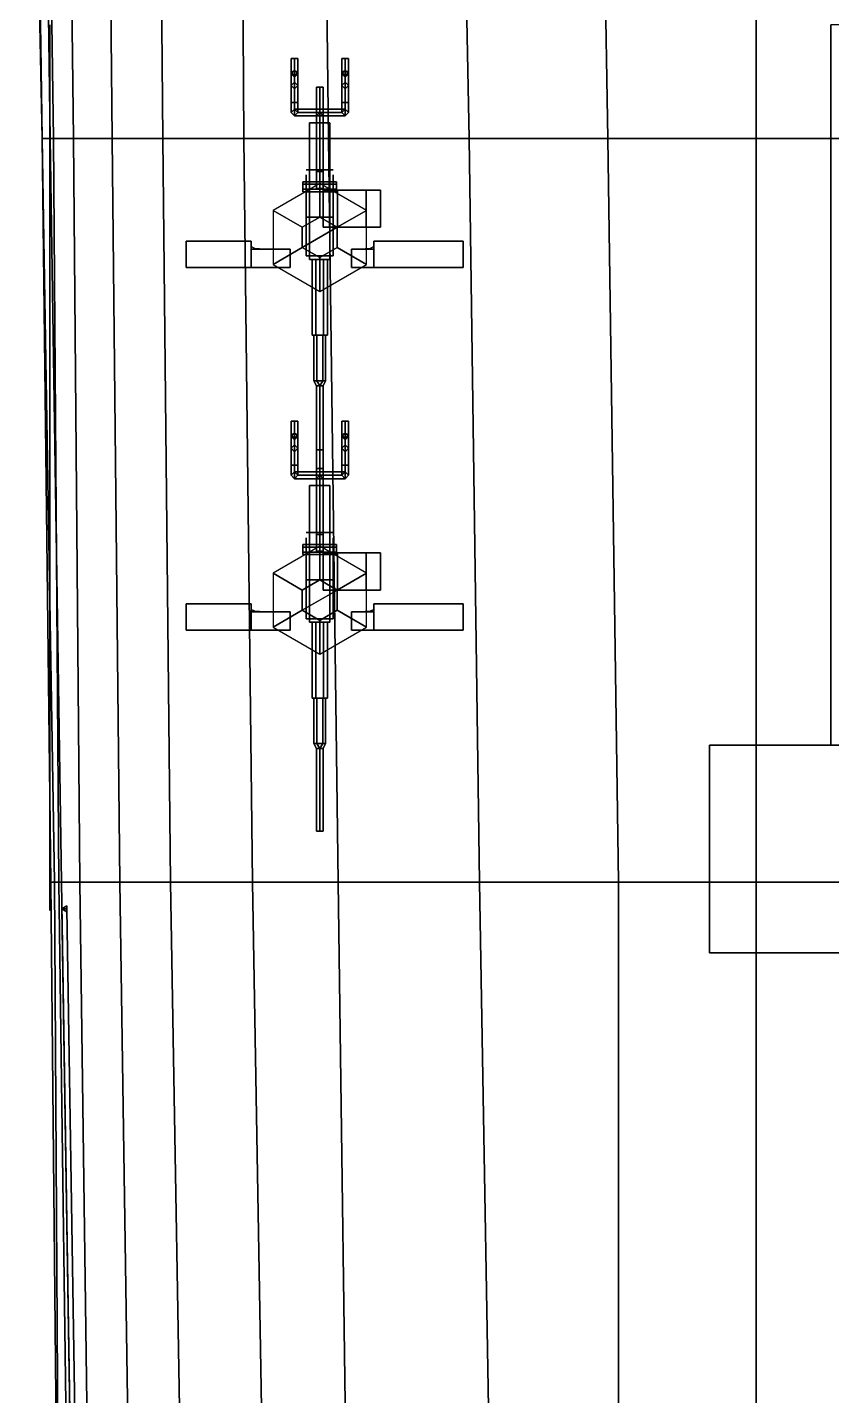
# Model space of a CAD drawing. Header units: millimetres. Extents: x -6 to 6, y -93 to 86.
# Drawn here: x -6.28 to -1.52, y -16.4 to -8.29 of the extents above; entities that cross this region are included whole.
import ezdxf

# ---------------------------------------------------------------- set-up
doc = ezdxf.new("R2010")
doc.units = ezdxf.units.MM
for name, color, linetype in [('gun', 1, 'Continuous'), ('railings', 6, 'Continuous'), ('sleeve', 5, 'Continuous'), ('turret', 2, 'Continuous')]:
    doc.layers.add(name, color=color, linetype=linetype)

msp = doc.modelspace()

# ---------------------------------------------------------------- linework, layer by layer
for points in [[(-6.206, -4.7166, 3.4019), (-6.2837, -4.7166, 1.9112), (-6.1957, -8.9542, 1.9112), (-6.1491, -8.9542, 3.2208)], [(-6.2837, -4.7166, 1.9112), (-6.2578, -4.7166, 0.9226), (-6.1957, -8.9542, 0.9226), (-6.1957, -8.9542, 1.9112)], [(-6.2578, -4.7166, 0.9226), (-6.1905, -4.7166, 0.0582), (-6.1284, -8.9542, 0.0582), (-6.1957, -8.9542, 0.9226)], [(6.206, -4.7166, 3.4019), (-6.206, -4.7166, 3.4019), (-6.1491, -8.9542, 3.2208), (6.1491, -8.9542, 3.2208)], [(-6.1905, -4.7166, 0.0582), (-6.0611, -4.7166, -0.7544), (-6.0093, -8.9542, -0.7544), (-6.1284, -8.9542, 0.0582)], [(-6.0611, -4.7166, -0.7544), (-5.823, -4.7166, -1.4325), (-5.7816, -8.9542, -1.4325), (-6.0093, -8.9542, -0.7544)], [(-5.823, -4.7166, -1.4325), (-5.5176, -4.7166, -2.0225), (-5.4814, -8.9542, -2.0225), (-5.7816, -8.9542, -1.4325)], [(-5.5176, -4.7166, -2.0225), (-5.0259, -4.7166, -2.5764), (-5, -8.9542, -2.5764), (-5.4814, -8.9542, -2.0225)], [(-5.0259, -4.7166, -2.5764), (-4.5497, -4.7166, -2.9749), (-4.4979, -8.9542, -2.9749), (-5, -8.9542, -2.5764)], [(-4.5497, -4.7166, -2.9749), (-3.7474, -4.7166, -3.3579), (-3.6646, -8.9542, -3.3579), (-4.4979, -8.9542, -2.9749)], [(-3.7474, -4.7166, -3.3579), (-2.9141, -4.7166, -3.5753), (-2.8416, -8.9542, -3.5753), (-3.6646, -8.9542, -3.3579)], [(-2.9141, -4.7166, -3.5753), (-1.9617, -4.7166, -3.7824), (-1.9617, -8.9542, -3.7617), (-2.8416, -8.9542, -3.5753)], [(0, -8.9542, -3.9739), (-1.9617, -8.9542, -3.7617), (-1.9617, -4.7166, -3.7824), (0, -4.7166, -3.9739)], [(-1.52, -8.28, 5.46), (-1.52, -8.28, 3.24), (-1.52, -12.55, 3.09), (-1.52, -12.55, 5.32)], [(2.24, -12.55, 5.32), (2.24, -8.28, 5.46), (-1.52, -8.28, 5.46), (-1.52, -12.55, 5.32)], [(-6.1491, -8.9542, 3.2208), (-6.1957, -8.9542, 1.9112), (-6.1439, -13.3618, 1.9112), (-6.0818, -13.3618, 3.0706)], [(-6.1957, -8.9542, 1.9112), (-6.1957, -8.9542, 0.9226), (-6.1232, -13.3618, 0.9226), (-6.1439, -13.3618, 1.9112)], [(-6.1957, -8.9542, 0.9226), (-6.1284, -8.9542, 0.0582), (-6.0973, -13.3618, 0.0582), (-6.1232, -13.3618, 0.9226)], [(6.1491, -8.9542, 3.2208), (-6.1491, -8.9542, 3.2208), (-6.0818, -13.3618, 3.0706), (6.0818, -13.3618, 3.0706)], [(-6.1284, -8.9542, 0.0582), (-6.0093, -8.9542, -0.7544), (-5.9731, -13.3618, -0.7544), (-6.0973, -13.3618, 0.0582)], [(-6.0093, -8.9542, -0.7544), (-5.7816, -8.9542, -1.4325), (-5.735, -13.3618, -1.4325), (-5.9731, -13.3618, -0.7544)], [(-5.7816, -8.9542, -1.4325), (-5.4814, -8.9542, -2.0225), (-5.4348, -13.3618, -2.0225), (-5.735, -13.3618, -1.4325)], [(-5.4814, -8.9542, -2.0225), (-5, -8.9542, -2.5764), (-4.9483, -13.3618, -2.5764), (-5.4348, -13.3618, -2.0225)], [(-5, -8.9542, -2.5764), (-4.4979, -8.9542, -2.9749), (-4.441, -13.3618, -2.9749), (-4.9483, -13.3618, -2.5764)], [(-4.4979, -8.9542, -2.9749), (-3.6646, -8.9542, -3.3579), (-3.6025, -13.3618, -3.3579), (-4.441, -13.3618, -2.9749)], [(-3.6646, -8.9542, -3.3579), (-2.8416, -8.9542, -3.5753), (-2.7795, -13.3618, -3.5753), (-3.6025, -13.3618, -3.3579)], [(-2.8416, -8.9542, -3.5753), (-1.9617, -8.9542, -3.7617), (-1.9617, -13.3618, -3.7358), (-2.7795, -13.3618, -3.5753)], [(0, -13.3618, -3.9739), (-1.9617, -13.3618, -3.7358), (-1.9617, -8.9542, -3.7617), (0, -8.9542, -3.9739)], [(-4.6539, -9.48, 4.63), (-4.55, -9.42, 4.63), (-4.55, -9.22, 3.21), (-4.8271, -9.38, 3.2)], [(-4.55, -9.42, 4.63), (-4.4461, -9.48, 4.63), (-4.2729, -9.38, 3.2), (-4.55, -9.22, 3.21)], [(-4.6539, -9.6, 4.63), (-4.6539, -9.48, 4.63), (-4.8271, -9.38, 3.2), (-4.8271, -9.7, 3.19)], [(-4.4461, -9.48, 4.63), (-4.4461, -9.6, 4.63), (-4.2729, -9.7, 3.19), (-4.2729, -9.38, 3.2)], [(-4.55, -9.66, 4.63), (-4.6539, -9.6, 4.63), (-4.8271, -9.7, 3.19), (-4.55, -9.86, 3.19)], [(-4.4461, -9.6, 4.63), (-4.55, -9.66, 4.63), (-4.55, -9.86, 3.19), (-4.2729, -9.7, 3.19)], [(-4.6539, -11.63, 4.61), (-4.55, -11.57, 4.61), (-4.55, -11.37, 3.14), (-4.8271, -11.53, 3.13)], [(-4.55, -11.57, 4.61), (-4.4461, -11.63, 4.61), (-4.2729, -11.53, 3.13), (-4.55, -11.37, 3.14)], [(-4.6539, -11.75, 4.61), (-4.6539, -11.63, 4.61), (-4.8271, -11.53, 3.13), (-4.8271, -11.85, 3.12)], [(-4.4461, -11.63, 4.61), (-4.4461, -11.75, 4.61), (-4.2729, -11.85, 3.12), (-4.2729, -11.53, 3.13)], [(-4.55, -11.81, 4.61), (-4.6539, -11.75, 4.61), (-4.8271, -11.85, 3.12), (-4.55, -12.01, 3.11)], [(-4.4461, -11.75, 4.61), (-4.55, -11.81, 4.61), (-4.55, -12.01, 3.11), (-4.2729, -11.85, 3.12)], [(-2.24, -12.55, 5.32), (-2.24, -12.55, 3.09), (-2.24, -13.78, 3.06), (-2.24, -13.78, 5.32)], [(2.24, -13.78, 5.32), (2.24, -12.55, 5.32), (-2.24, -12.55, 5.32), (-2.24, -13.78, 5.32)], [(-1.52, -12.55, 5.32), (-1.52, -12.55, 3.09), (-2.24, -12.55, 3.09), (-2.24, -12.55, 5.32)], [(-6.0818, -13.3618, 3.0706), (-6.1439, -13.3618, 1.9112), (-6.1025, -17.6294, 1.9112), (-6.0145, -17.6294, 2.9671)], [(-6.1439, -13.3618, 1.9112), (-6.1232, -13.3618, 0.9226), (-6.0973, -17.6294, 0.9226), (-6.1025, -17.6294, 1.9112)], [(-6.1232, -13.3618, 0.9226), (-6.0973, -13.3618, 0.0582), (-6.0404, -17.6294, 0.0582), (-6.0973, -17.6294, 0.9226)], [(-6.0973, -13.3618, 0.0582), (-5.9731, -13.3618, -0.7544), (-5.9162, -17.6294, -0.7544), (-6.0404, -17.6294, 0.0582)], [(6.0818, -13.3618, 3.0706), (-6.0818, -13.3618, 3.0706), (-6.0145, -17.6294, 2.9671), (6.0145, -17.6294, 2.9671)], [(-5.9731, -13.3618, -0.7544), (-5.735, -13.3618, -1.4325), (-5.6729, -17.6294, -1.4325), (-5.9162, -17.6294, -0.7544)], [(-5.735, -13.3618, -1.4325), (-5.4348, -13.3618, -2.0225), (-5.3623, -17.6294, -2.0225), (-5.6729, -17.6294, -1.4325)], [(-5.4348, -13.3618, -2.0225), (-4.9483, -13.3618, -2.5764), (-4.8758, -17.6294, -2.5764), (-5.3623, -17.6294, -2.0225)], [(-4.9483, -13.3618, -2.5764), (-4.441, -13.3618, -2.9749), (-4.3841, -17.6294, -2.9749), (-4.8758, -17.6294, -2.5764)], [(-4.441, -13.3618, -2.9749), (-3.6025, -13.3618, -3.3579), (-3.53, -17.6294, -3.3579), (-4.3841, -17.6294, -2.9749)], [(-3.6025, -13.3618, -3.3579), (-2.7795, -13.3618, -3.5753), (-2.7795, -17.6294, -3.5546), (-3.53, -17.6294, -3.3579)], [(-2.7795, -13.3618, -3.5753), (-1.9617, -13.3618, -3.7358), (-1.9617, -17.6294, -3.7151), (-2.7795, -17.6294, -3.5546)], [(0, -17.6294, -3.9739), (-1.9617, -17.6294, -3.7151), (-1.9617, -13.3618, -3.7358), (0, -13.3618, -3.9739)], [(-6.05, -13.5027, 3.06), (-6.08, -13.52, 3.06), (-6.08, -13.52, 4.06), (-6.05, -13.5027, 4.06)], [(-6.08, -13.52, 3.06), (-6.05, -13.5373, 3.06), (-6.05, -13.5373, 4.06), (-6.08, -13.52, 4.06)], [(-6.05, -13.5373, 3.06), (-6.05, -13.5027, 3.06), (-6.05, -13.5027, 4.06), (-6.05, -13.5373, 4.06)], [(-2.24, -13.78, 5.32), (-2.24, -13.78, 3.06), (1.27, -13.78, 3.06), (1.27, -13.78, 5.32)]]:
    msp.add_3dface(points)
at = {"layer": 'gun'}
for points in [[(-4.55, -10.91, 4.84), (-4.57, -10.91, 4.86), (-4.57, -10.42, 4.86), (-4.55, -10.42, 4.84)], [(-4.57, -10.91, 4.86), (-4.55, -10.91, 4.88), (-4.55, -10.42, 4.88), (-4.57, -10.42, 4.86)], [(-4.53, -10.91, 4.86), (-4.55, -10.91, 4.84), (-4.55, -10.42, 4.84), (-4.53, -10.42, 4.86)], [(-4.55, -10.91, 4.88), (-4.53, -10.91, 4.86), (-4.53, -10.42, 4.86), (-4.55, -10.42, 4.88)], [(-4.57, -10.91, 4.86), (-4.55, -10.91, 4.84), (-4.53, -10.91, 4.86), (-4.55, -10.91, 4.88)], [(-4.57, -13.06, 4.84), (-4.55, -13.06, 4.86), (-4.55, -12.57, 4.86), (-4.57, -12.57, 4.84)], [(-4.55, -13.06, 4.82), (-4.57, -13.06, 4.84), (-4.57, -12.57, 4.84), (-4.55, -12.57, 4.82)], [(-4.55, -13.06, 4.86), (-4.53, -13.06, 4.84), (-4.53, -12.57, 4.84), (-4.55, -12.57, 4.86)], [(-4.53, -13.06, 4.84), (-4.55, -13.06, 4.82), (-4.55, -12.57, 4.82), (-4.53, -12.57, 4.84)], [(-4.57, -13.06, 4.84), (-4.55, -13.06, 4.82), (-4.53, -13.06, 4.84), (-4.55, -13.06, 4.86)]]:
    msp.add_3dface(points, dxfattribs=at)
at = {"layer": 'railings'}
for points in [[(-6.15, -8.95, 3.21), (-6.15, -8.28, 3.25), (-6.15, -8.28, 4.53), (-6.15, -8.95, 4.5)], [(-6.15, -8.95, 4.5), (-6.15, -8.28, 4.53), (-6.15, -8.28, 3.25), (-6.15, -8.95, 3.21)], [(-6.15, -13.53, 3.06), (-6.15, -8.95, 3.21), (-6.15, -8.95, 4.5), (-6.15, -13.53, 4.4)], [(-6.15, -13.53, 4.4), (-6.15, -8.95, 4.5), (-6.15, -8.95, 3.21), (-6.15, -13.53, 3.06)], [(-5.99, -17.26, 3.97), (-6.05, -13.52, 4.06), (-6.08, -13.52, 4.06), (-6.02, -17.26, 3.97)], [(-6.02, -17.26, 3.97), (-6.08, -13.52, 4.06), (-6.05, -13.52, 4.06), (-5.99, -17.26, 3.97)]]:
    msp.add_3dface(points, dxfattribs=at)
at = {"layer": 'sleeve'}
for points in [[(-4.7, -8.48, 5.11), (-4.72, -8.48, 5.13), (-4.7, -8.48, 5.15), (-4.68, -8.48, 5.13)], [(-4.7, -8.48, 5.15), (-4.72, -8.48, 5.13), (-4.72, -8.57, 5.13), (-4.7, -8.59, 5.15)], [(-4.72, -8.48, 5.13), (-4.7, -8.48, 5.11), (-4.7, -8.55, 5.11), (-4.72, -8.57, 5.13)], [(-4.68, -8.48, 5.13), (-4.7, -8.48, 5.15), (-4.7, -8.59, 5.15), (-4.68, -8.57, 5.13)], [(-4.7, -8.48, 5.11), (-4.68, -8.48, 5.13), (-4.68, -8.57, 5.13), (-4.7, -8.55, 5.11)], [(-4.4, -8.48, 5.15), (-4.42, -8.48, 5.13), (-4.42, -8.57, 5.13), (-4.4, -8.59, 5.15)], [(-4.42, -8.48, 5.13), (-4.4, -8.48, 5.11), (-4.4, -8.55, 5.11), (-4.42, -8.57, 5.13)], [(-4.4, -8.48, 5.11), (-4.42, -8.48, 5.13), (-4.4, -8.48, 5.15), (-4.38, -8.48, 5.13)], [(-4.38, -8.48, 5.13), (-4.4, -8.48, 5.15), (-4.4, -8.59, 5.15), (-4.38, -8.57, 5.13)], [(-4.4, -8.48, 5.11), (-4.38, -8.48, 5.13), (-4.38, -8.57, 5.13), (-4.4, -8.55, 5.11)], [(-4.7, -8.58, 4.89), (-4.72, -8.56, 4.92), (-4.7, -8.55, 4.94), (-4.68, -8.56, 4.92)], [(-4.7, -8.55, 4.94), (-4.72, -8.56, 4.92), (-4.72, -8.64, 4.97), (-4.7, -8.62, 4.99)], [(-4.7, -8.62, 5.06), (-4.72, -8.64, 5.08), (-4.72, -8.57, 5.13), (-4.7, -8.55, 5.11)], [(-4.72, -8.56, 4.92), (-4.7, -8.58, 4.89), (-4.7, -8.66, 4.95), (-4.72, -8.64, 4.97)], [(-4.72, -8.64, 5.08), (-4.7, -8.66, 5.1), (-4.7, -8.59, 5.15), (-4.72, -8.57, 5.13)], [(-4.68, -8.56, 4.92), (-4.7, -8.55, 4.94), (-4.7, -8.62, 4.99), (-4.68, -8.64, 4.97)], [(-4.68, -8.64, 5.08), (-4.7, -8.62, 5.06), (-4.7, -8.55, 5.11), (-4.68, -8.57, 5.13)], [(-4.7, -8.58, 4.89), (-4.68, -8.56, 4.92), (-4.68, -8.64, 4.97), (-4.7, -8.66, 4.95)], [(-4.7, -8.66, 5.1), (-4.68, -8.64, 5.08), (-4.68, -8.57, 5.13), (-4.7, -8.59, 5.15)], [(-4.4, -8.55, 4.94), (-4.42, -8.56, 4.92), (-4.42, -8.64, 4.97), (-4.4, -8.62, 4.99)], [(-4.4, -8.62, 5.06), (-4.42, -8.64, 5.08), (-4.42, -8.57, 5.13), (-4.4, -8.55, 5.11)], [(-4.4, -8.58, 4.89), (-4.42, -8.56, 4.92), (-4.4, -8.55, 4.94), (-4.38, -8.56, 4.92)], [(-4.42, -8.56, 4.92), (-4.4, -8.58, 4.89), (-4.4, -8.66, 4.95), (-4.42, -8.64, 4.97)], [(-4.42, -8.64, 5.08), (-4.4, -8.66, 5.1), (-4.4, -8.59, 5.15), (-4.42, -8.57, 5.13)], [(-4.38, -8.56, 4.92), (-4.4, -8.55, 4.94), (-4.4, -8.62, 4.99), (-4.38, -8.64, 4.97)], [(-4.38, -8.64, 5.08), (-4.4, -8.62, 5.06), (-4.4, -8.55, 5.11), (-4.38, -8.57, 5.13)], [(-4.4, -8.58, 4.89), (-4.38, -8.56, 4.92), (-4.38, -8.64, 4.97), (-4.4, -8.66, 4.95)], [(-4.4, -8.66, 5.1), (-4.38, -8.64, 5.08), (-4.38, -8.57, 5.13), (-4.4, -8.59, 5.15)], [(-4.7, -8.62, 4.99), (-4.72, -8.64, 4.97), (-4.72, -8.64, 5.08), (-4.7, -8.62, 5.06)], [(-4.72, -8.64, 4.97), (-4.7, -8.66, 4.95), (-4.7, -8.66, 5.1), (-4.72, -8.64, 5.08)], [(-4.7, -8.74, 5.01), (-4.72, -8.74, 5.03), (-4.72, -8.64, 5.03), (-4.7, -8.66, 5.01)], [(-4.72, -8.74, 5.03), (-4.7, -8.74, 5.05), (-4.7, -8.66, 5.05), (-4.72, -8.64, 5.03)], [(-4.68, -8.64, 4.97), (-4.7, -8.62, 4.99), (-4.7, -8.62, 5.06), (-4.68, -8.64, 5.08)], [(-4.7, -8.66, 4.95), (-4.68, -8.64, 4.97), (-4.68, -8.64, 5.08), (-4.7, -8.66, 5.1)], [(-4.68, -8.74, 5.03), (-4.7, -8.74, 5.01), (-4.7, -8.66, 5.01), (-4.68, -8.64, 5.03)], [(-4.7, -8.74, 5.05), (-4.68, -8.74, 5.03), (-4.68, -8.64, 5.03), (-4.7, -8.66, 5.05)], [(-4.55, -8.65, 5.2), (-4.53, -8.65, 5.18), (-4.55, -8.65, 5.16), (-4.57, -8.65, 5.18)], [(-4.55, -9.15, 5.16), (-4.57, -9.15, 5.18), (-4.57, -8.65, 5.18), (-4.55, -8.65, 5.16)], [(-4.57, -9.15, 5.18), (-4.55, -9.15, 5.2), (-4.55, -8.65, 5.2), (-4.57, -8.65, 5.18)], [(-4.53, -9.15, 5.18), (-4.55, -9.15, 5.16), (-4.55, -8.65, 5.16), (-4.53, -8.65, 5.18)], [(-4.55, -9.15, 5.2), (-4.53, -9.15, 5.18), (-4.53, -8.65, 5.18), (-4.55, -8.65, 5.2)], [(-4.4, -8.62, 4.99), (-4.42, -8.64, 4.97), (-4.42, -8.64, 5.08), (-4.4, -8.62, 5.06)], [(-4.42, -8.64, 4.97), (-4.4, -8.66, 4.95), (-4.4, -8.66, 5.1), (-4.42, -8.64, 5.08)], [(-4.4, -8.74, 5.01), (-4.42, -8.74, 5.03), (-4.42, -8.64, 5.03), (-4.4, -8.66, 5.01)], [(-4.42, -8.74, 5.03), (-4.4, -8.74, 5.05), (-4.4, -8.66, 5.05), (-4.42, -8.64, 5.03)], [(-4.38, -8.64, 4.97), (-4.4, -8.62, 4.99), (-4.4, -8.62, 5.06), (-4.38, -8.64, 5.08)], [(-4.4, -8.66, 4.95), (-4.38, -8.64, 4.97), (-4.38, -8.64, 5.08), (-4.4, -8.66, 5.1)], [(-4.38, -8.74, 5.03), (-4.4, -8.74, 5.01), (-4.4, -8.66, 5.01), (-4.38, -8.64, 5.03)], [(-4.4, -8.74, 5.05), (-4.38, -8.74, 5.03), (-4.38, -8.64, 5.03), (-4.4, -8.66, 5.05)], [(-4.7, -8.78, 4.95), (-4.72, -8.8, 4.97), (-4.72, -8.74, 5.03), (-4.7, -8.74, 5.01)], [(-4.72, -8.8, 4.97), (-4.7, -8.82, 4.99), (-4.7, -8.74, 5.05), (-4.72, -8.74, 5.03)], [(-4.68, -8.8, 4.97), (-4.7, -8.78, 4.95), (-4.7, -8.74, 5.01), (-4.68, -8.74, 5.03)], [(-4.7, -8.82, 4.99), (-4.68, -8.8, 4.97), (-4.68, -8.74, 5.03), (-4.7, -8.74, 5.05)], [(-4.4, -8.78, 4.95), (-4.42, -8.8, 4.97), (-4.42, -8.74, 5.03), (-4.4, -8.74, 5.01)], [(-4.42, -8.8, 4.97), (-4.4, -8.82, 4.99), (-4.4, -8.74, 5.05), (-4.42, -8.74, 5.03)], [(-4.38, -8.8, 4.97), (-4.4, -8.78, 4.95), (-4.4, -8.74, 5.01), (-4.38, -8.74, 5.03)], [(-4.4, -8.82, 4.99), (-4.38, -8.8, 4.97), (-4.38, -8.74, 5.03), (-4.4, -8.74, 5.05)], [(-4.7, -8.78, 4.79), (-4.72, -8.8, 4.77), (-4.72, -8.8, 4.97), (-4.7, -8.78, 4.95)], [(-4.72, -8.8, 4.77), (-4.7, -8.82, 4.79), (-4.7, -8.82, 4.99), (-4.72, -8.8, 4.97)], [(-4.4, -8.78, 4.79), (-4.42, -8.8, 4.77), (-4.68, -8.8, 4.77), (-4.7, -8.78, 4.79)], [(-4.42, -8.8, 4.81), (-4.4, -8.78, 4.79), (-4.7, -8.78, 4.79), (-4.68, -8.8, 4.81)], [(-4.68, -8.8, 4.77), (-4.7, -8.78, 4.79), (-4.7, -8.78, 4.95), (-4.68, -8.8, 4.97)], [(-4.42, -8.8, 4.77), (-4.4, -8.82, 4.79), (-4.7, -8.82, 4.79), (-4.68, -8.8, 4.77)], [(-4.4, -8.82, 4.79), (-4.42, -8.8, 4.81), (-4.68, -8.8, 4.81), (-4.7, -8.82, 4.79)], [(-4.7, -8.82, 4.79), (-4.68, -8.8, 4.77), (-4.68, -8.8, 4.97), (-4.7, -8.82, 4.99)], [(-4.55, -9.25, 4.77), (-4.57, -9.25, 4.79), (-4.57, -8.82, 4.79), (-4.55, -8.8, 4.77)], [(-4.57, -9.25, 4.79), (-4.55, -9.25, 4.81), (-4.55, -8.8, 4.81), (-4.57, -8.82, 4.79)], [(-4.53, -9.25, 4.79), (-4.55, -9.25, 4.77), (-4.55, -8.8, 4.77), (-4.53, -8.82, 4.79)], [(-4.55, -9.25, 4.81), (-4.53, -9.25, 4.79), (-4.53, -8.82, 4.79), (-4.55, -8.8, 4.81)], [(-4.4, -8.78, 4.79), (-4.42, -8.8, 4.77), (-4.42, -8.8, 4.97), (-4.4, -8.78, 4.95)], [(-4.42, -8.8, 4.77), (-4.4, -8.82, 4.79), (-4.4, -8.82, 4.99), (-4.42, -8.8, 4.97)], [(-4.38, -8.8, 4.77), (-4.4, -8.78, 4.79), (-4.4, -8.78, 4.95), (-4.38, -8.8, 4.97)], [(-4.4, -8.82, 4.79), (-4.38, -8.8, 4.77), (-4.38, -8.8, 4.97), (-4.4, -8.82, 4.99)], [(-4.49, -8.86, 4.81), (-4.61, -8.86, 4.81), (-4.61, -8.86, 4.93), (-4.49, -8.86, 4.93)], [(-4.61, -8.86, 4.93), (-4.61, -8.86, 4.81), (-4.61, -9.67, 4.81), (-4.61, -9.67, 4.93)], [(-4.49, -9.67, 4.81), (-4.61, -9.67, 4.81), (-4.61, -8.86, 4.81), (-4.49, -8.86, 4.81)], [(-4.49, -8.86, 4.93), (-4.61, -8.86, 4.93), (-4.61, -9.67, 4.93), (-4.49, -9.67, 4.93)], [(-4.55, -9.05, 4.93), (-4.55, -8.9, 5.17), (-4.55, -9, 5.17), (-4.55, -9.14, 4.93)], [(-4.55, -9.14, 4.93), (-4.55, -9, 5.17), (-4.55, -8.9, 5.17), (-4.55, -9.05, 4.93)], [(-4.49, -9.67, 4.93), (-4.49, -9.67, 4.81), (-4.49, -8.86, 4.81), (-4.49, -8.86, 4.93)], [(-4.51, -9.14, 5.2107), (-4.47, -9.14, 5.28), (-4.63, -9.14, 5.28), (-4.59, -9.14, 5.2107)], [(-4.59, -9.14, 5.2107), (-4.63, -9.14, 5.28), (-4.47, -9.14, 5.28), (-4.51, -9.14, 5.2107)], [(-4.63, -9.14, 5.28), (-4.59, -9.14, 5.3493), (-4.51, -9.14, 5.3493), (-4.47, -9.14, 5.28)], [(-4.47, -9.14, 5.28), (-4.51, -9.14, 5.3493), (-4.59, -9.14, 5.3493), (-4.63, -9.14, 5.28)], [(-4.57, -9.15, 5.18), (-4.55, -9.15, 5.16), (-4.53, -9.15, 5.18), (-4.55, -9.15, 5.2)], [(-4.65, -9.225, 4.824), (-4.65, -9.255, 4.824), (-4.65, -9.27, 4.85), (-4.65, -9.21, 4.85)], [(-4.65, -9.21, 4.85), (-4.65, -9.27, 4.85), (-4.65, -9.255, 4.876), (-4.65, -9.225, 4.876)], [(-4.65, -9.225, 4.824), (-4.65, -9.21, 4.85), (-4.45, -9.21, 4.85), (-4.45, -9.225, 4.824)], [(-4.65, -9.21, 4.85), (-4.65, -9.225, 4.876), (-4.45, -9.225, 4.876), (-4.45, -9.21, 4.85)], [(-4.65, -9.255, 4.824), (-4.65, -9.225, 4.824), (-4.45, -9.225, 4.824), (-4.45, -9.255, 4.824)], [(-4.65, -9.225, 4.876), (-4.65, -9.255, 4.876), (-4.45, -9.255, 4.876), (-4.45, -9.225, 4.876)], [(-4.45, -9.21, 4.85), (-4.45, -9.27, 4.85), (-4.45, -9.255, 4.824), (-4.45, -9.225, 4.824)], [(-4.45, -9.225, 4.876), (-4.45, -9.255, 4.876), (-4.45, -9.27, 4.85), (-4.45, -9.21, 4.85)], [(-4.65, -9.27, 4.85), (-4.65, -9.255, 4.824), (-4.45, -9.255, 4.824), (-4.45, -9.27, 4.85)], [(-4.65, -9.255, 4.876), (-4.65, -9.27, 4.85), (-4.45, -9.27, 4.85), (-4.45, -9.255, 4.876)], [(-4.19, -9.26, 4.99), (-4.53, -9.26, 4.99), (-4.445, -9.26, 5.1372), (-4.275, -9.26, 5.1372)], [(-4.275, -9.26, 4.8428), (-4.445, -9.26, 4.8428), (-4.53, -9.26, 4.99), (-4.19, -9.26, 4.99)], [(-4.445, -9.48, 4.8428), (-4.53, -9.48, 4.99), (-4.53, -9.26, 4.99), (-4.445, -9.26, 4.8428)], [(-4.53, -9.48, 4.99), (-4.445, -9.48, 5.1372), (-4.445, -9.26, 5.1372), (-4.53, -9.26, 4.99)], [(-4.275, -9.48, 4.8428), (-4.445, -9.48, 4.8428), (-4.445, -9.26, 4.8428), (-4.275, -9.26, 4.8428)], [(-4.445, -9.48, 5.1372), (-4.275, -9.48, 5.1372), (-4.275, -9.26, 5.1372), (-4.445, -9.26, 5.1372)], [(-4.19, -9.48, 4.99), (-4.275, -9.48, 4.8428), (-4.275, -9.26, 4.8428), (-4.19, -9.26, 4.99)], [(-4.275, -9.48, 5.1372), (-4.19, -9.48, 4.99), (-4.19, -9.26, 4.99), (-4.275, -9.26, 5.1372)], [(-4.445, -9.48, 4.8428), (-4.275, -9.48, 4.8428), (-4.19, -9.48, 4.99), (-4.53, -9.48, 4.99)], [(-4.53, -9.48, 4.99), (-4.19, -9.48, 4.99), (-4.275, -9.48, 5.1372), (-4.445, -9.48, 5.1372)], [(-4.61, -9.67, 4.93), (-4.61, -9.67, 4.81), (-4.49, -9.67, 4.81), (-4.49, -9.67, 4.93)], [(-4.5725, -10.12, 4.821), (-4.595, -10.12, 4.86), (-4.595, -9.67, 4.86), (-4.5725, -9.67, 4.821)], [(-4.595, -10.12, 4.86), (-4.5725, -10.12, 4.899), (-4.5725, -9.67, 4.899), (-4.595, -9.67, 4.86)], [(-4.5275, -10.12, 4.821), (-4.5725, -10.12, 4.821), (-4.5725, -9.67, 4.821), (-4.5275, -9.67, 4.821)], [(-4.5725, -10.12, 4.899), (-4.5275, -10.12, 4.899), (-4.5275, -9.67, 4.899), (-4.5725, -9.67, 4.899)], [(-4.505, -10.12, 4.86), (-4.5275, -10.12, 4.821), (-4.5275, -9.67, 4.821), (-4.505, -9.67, 4.86)], [(-4.5275, -10.12, 4.899), (-4.505, -10.12, 4.86), (-4.505, -9.67, 4.86), (-4.5275, -9.67, 4.899)], [(-4.5725, -10.12, 4.821), (-4.5275, -10.12, 4.821), (-4.505, -10.12, 4.86), (-4.595, -10.12, 4.86)], [(-4.595, -10.12, 4.86), (-4.505, -10.12, 4.86), (-4.5275, -10.12, 4.899), (-4.5725, -10.12, 4.899)], [(-4.5675, -10.39, 4.8297), (-4.585, -10.39, 4.86), (-4.585, -10.12, 4.86), (-4.5675, -10.12, 4.8297)], [(-4.585, -10.39, 4.86), (-4.5675, -10.39, 4.8903), (-4.5675, -10.12, 4.8903), (-4.585, -10.12, 4.86)], [(-4.5325, -10.39, 4.8297), (-4.5675, -10.39, 4.8297), (-4.5675, -10.12, 4.8297), (-4.5325, -10.12, 4.8297)], [(-4.5675, -10.39, 4.8903), (-4.5325, -10.39, 4.8903), (-4.5325, -10.12, 4.8903), (-4.5675, -10.12, 4.8903)], [(-4.515, -10.39, 4.86), (-4.5325, -10.39, 4.8297), (-4.5325, -10.12, 4.8297), (-4.515, -10.12, 4.86)], [(-4.5325, -10.39, 4.8903), (-4.515, -10.39, 4.86), (-4.515, -10.12, 4.86), (-4.5325, -10.12, 4.8903)], [(-4.55, -10.42, 4.84), (-4.57, -10.42, 4.86), (-4.585, -10.39, 4.86), (-4.5675, -10.39, 4.8297)], [(-4.57, -10.42, 4.86), (-4.55, -10.42, 4.88), (-4.5675, -10.39, 4.8903), (-4.585, -10.39, 4.86)], [(-4.55, -10.42, 4.84), (-4.55, -10.42, 4.84), (-4.5675, -10.39, 4.8297), (-4.5325, -10.39, 4.8297)], [(-4.55, -10.42, 4.88), (-4.55, -10.42, 4.88), (-4.5325, -10.39, 4.8903), (-4.5675, -10.39, 4.8903)], [(-4.53, -10.42, 4.86), (-4.55, -10.42, 4.84), (-4.5325, -10.39, 4.8297), (-4.515, -10.39, 4.86)], [(-4.55, -10.42, 4.88), (-4.53, -10.42, 4.86), (-4.515, -10.39, 4.86), (-4.5325, -10.39, 4.8903)], [(-4.72, -10.63, 5.11), (-4.7, -10.63, 5.09), (-4.7, -10.7, 5.09), (-4.72, -10.72, 5.11)], [(-4.7, -10.63, 5.13), (-4.72, -10.63, 5.11), (-4.72, -10.72, 5.11), (-4.7, -10.74, 5.13)], [(-4.7, -10.63, 5.09), (-4.72, -10.63, 5.11), (-4.7, -10.63, 5.13), (-4.68, -10.63, 5.11)], [(-4.7, -10.77, 5.04), (-4.72, -10.79, 5.06), (-4.72, -10.72, 5.11), (-4.7, -10.7, 5.09)], [(-4.7, -10.7, 4.92), (-4.72, -10.71, 4.9), (-4.72, -10.79, 4.95), (-4.7, -10.77, 4.97)], [(-4.7, -10.73, 4.87), (-4.72, -10.71, 4.9), (-4.7, -10.7, 4.92), (-4.68, -10.71, 4.9)], [(-4.7, -10.63, 5.09), (-4.68, -10.63, 5.11), (-4.68, -10.72, 5.11), (-4.7, -10.7, 5.09)], [(-4.68, -10.63, 5.11), (-4.7, -10.63, 5.13), (-4.7, -10.74, 5.13), (-4.68, -10.72, 5.11)], [(-4.68, -10.79, 5.06), (-4.7, -10.77, 5.04), (-4.7, -10.7, 5.09), (-4.68, -10.72, 5.11)], [(-4.68, -10.71, 4.9), (-4.7, -10.7, 4.92), (-4.7, -10.77, 4.97), (-4.68, -10.79, 4.95)], [(-4.4, -10.63, 5.09), (-4.42, -10.63, 5.11), (-4.4, -10.63, 5.13), (-4.38, -10.63, 5.11)], [(-4.42, -10.63, 5.11), (-4.4, -10.63, 5.09), (-4.4, -10.7, 5.09), (-4.42, -10.72, 5.11)], [(-4.4, -10.63, 5.13), (-4.42, -10.63, 5.11), (-4.42, -10.72, 5.11), (-4.4, -10.74, 5.13)], [(-4.4, -10.73, 4.87), (-4.42, -10.71, 4.9), (-4.4, -10.7, 4.92), (-4.38, -10.71, 4.9)], [(-4.4, -10.77, 5.04), (-4.42, -10.79, 5.06), (-4.42, -10.72, 5.11), (-4.4, -10.7, 5.09)], [(-4.4, -10.7, 4.92), (-4.42, -10.71, 4.9), (-4.42, -10.79, 4.95), (-4.4, -10.77, 4.97)], [(-4.4, -10.63, 5.09), (-4.38, -10.63, 5.11), (-4.38, -10.72, 5.11), (-4.4, -10.7, 5.09)], [(-4.38, -10.63, 5.11), (-4.4, -10.63, 5.13), (-4.4, -10.74, 5.13), (-4.38, -10.72, 5.11)], [(-4.38, -10.79, 5.06), (-4.4, -10.77, 5.04), (-4.4, -10.7, 5.09), (-4.38, -10.72, 5.11)], [(-4.38, -10.71, 4.9), (-4.4, -10.7, 4.92), (-4.4, -10.77, 4.97), (-4.38, -10.79, 4.95)], [(-4.72, -10.71, 4.9), (-4.7, -10.73, 4.87), (-4.7, -10.81, 4.93), (-4.72, -10.79, 4.95)], [(-4.72, -10.79, 5.06), (-4.7, -10.81, 5.08), (-4.7, -10.74, 5.13), (-4.72, -10.72, 5.11)], [(-4.7, -10.77, 4.97), (-4.72, -10.79, 4.95), (-4.72, -10.79, 5.06), (-4.7, -10.77, 5.04)], [(-4.7, -10.73, 4.87), (-4.68, -10.71, 4.9), (-4.68, -10.79, 4.95), (-4.7, -10.81, 4.93)], [(-4.7, -10.81, 5.08), (-4.68, -10.79, 5.06), (-4.68, -10.72, 5.11), (-4.7, -10.74, 5.13)], [(-4.68, -10.79, 4.95), (-4.7, -10.77, 4.97), (-4.7, -10.77, 5.04), (-4.68, -10.79, 5.06)], [(-4.42, -10.71, 4.9), (-4.4, -10.73, 4.87), (-4.4, -10.81, 4.93), (-4.42, -10.79, 4.95)], [(-4.42, -10.79, 5.06), (-4.4, -10.81, 5.08), (-4.4, -10.74, 5.13), (-4.42, -10.72, 5.11)], [(-4.4, -10.77, 4.97), (-4.42, -10.79, 4.95), (-4.42, -10.79, 5.06), (-4.4, -10.77, 5.04)], [(-4.4, -10.73, 4.87), (-4.38, -10.71, 4.9), (-4.38, -10.79, 4.95), (-4.4, -10.81, 4.93)], [(-4.4, -10.81, 5.08), (-4.38, -10.79, 5.06), (-4.38, -10.72, 5.11), (-4.4, -10.74, 5.13)], [(-4.38, -10.79, 4.95), (-4.4, -10.77, 4.97), (-4.4, -10.77, 5.04), (-4.38, -10.79, 5.06)], [(-4.72, -10.89, 5.01), (-4.7, -10.89, 5.03), (-4.7, -10.81, 5.03), (-4.72, -10.79, 5.01)], [(-4.7, -10.89, 4.99), (-4.72, -10.89, 5.01), (-4.72, -10.79, 5.01), (-4.7, -10.81, 4.99)], [(-4.72, -10.79, 4.95), (-4.7, -10.81, 4.93), (-4.7, -10.81, 5.08), (-4.72, -10.79, 5.06)], [(-4.7, -10.89, 5.03), (-4.68, -10.89, 5.01), (-4.68, -10.79, 5.01), (-4.7, -10.81, 5.03)], [(-4.68, -10.89, 5.01), (-4.7, -10.89, 4.99), (-4.7, -10.81, 4.99), (-4.68, -10.79, 5.01)], [(-4.7, -10.81, 4.93), (-4.68, -10.79, 4.95), (-4.68, -10.79, 5.06), (-4.7, -10.81, 5.08)], [(-4.57, -11.3, 5.16), (-4.55, -11.3, 5.18), (-4.55, -10.8, 5.18), (-4.57, -10.8, 5.16)], [(-4.55, -11.3, 5.14), (-4.57, -11.3, 5.16), (-4.57, -10.8, 5.16), (-4.55, -10.8, 5.14)], [(-4.55, -10.8, 5.18), (-4.53, -10.8, 5.16), (-4.55, -10.8, 5.14), (-4.57, -10.8, 5.16)], [(-4.55, -11.3, 5.18), (-4.53, -11.3, 5.16), (-4.53, -10.8, 5.16), (-4.55, -10.8, 5.18)], [(-4.53, -11.3, 5.16), (-4.55, -11.3, 5.14), (-4.55, -10.8, 5.14), (-4.53, -10.8, 5.16)], [(-4.42, -10.89, 5.01), (-4.4, -10.89, 5.03), (-4.4, -10.81, 5.03), (-4.42, -10.79, 5.01)], [(-4.4, -10.89, 4.99), (-4.42, -10.89, 5.01), (-4.42, -10.79, 5.01), (-4.4, -10.81, 4.99)], [(-4.42, -10.79, 4.95), (-4.4, -10.81, 4.93), (-4.4, -10.81, 5.08), (-4.42, -10.79, 5.06)], [(-4.4, -10.89, 5.03), (-4.38, -10.89, 5.01), (-4.38, -10.79, 5.01), (-4.4, -10.81, 5.03)], [(-4.38, -10.89, 5.01), (-4.4, -10.89, 4.99), (-4.4, -10.81, 4.99), (-4.38, -10.79, 5.01)], [(-4.4, -10.81, 4.93), (-4.38, -10.79, 4.95), (-4.38, -10.79, 5.06), (-4.4, -10.81, 5.08)], [(-4.72, -10.95, 4.95), (-4.7, -10.97, 4.97), (-4.7, -10.89, 5.03), (-4.72, -10.89, 5.01)], [(-4.7, -10.93, 4.93), (-4.72, -10.95, 4.95), (-4.72, -10.89, 5.01), (-4.7, -10.89, 4.99)], [(-4.7, -10.93, 4.77), (-4.72, -10.95, 4.75), (-4.72, -10.95, 4.95), (-4.7, -10.93, 4.93)], [(-4.7, -10.97, 4.97), (-4.68, -10.95, 4.95), (-4.68, -10.89, 5.01), (-4.7, -10.89, 5.03)], [(-4.68, -10.95, 4.95), (-4.7, -10.93, 4.93), (-4.7, -10.89, 4.99), (-4.68, -10.89, 5.01)], [(-4.68, -10.95, 4.75), (-4.7, -10.93, 4.77), (-4.7, -10.93, 4.93), (-4.68, -10.95, 4.95)], [(-4.42, -10.95, 4.79), (-4.4, -10.93, 4.77), (-4.7, -10.93, 4.77), (-4.68, -10.95, 4.79)], [(-4.4, -10.93, 4.77), (-4.42, -10.95, 4.75), (-4.68, -10.95, 4.75), (-4.7, -10.93, 4.77)], [(-4.42, -10.95, 4.95), (-4.4, -10.97, 4.97), (-4.4, -10.89, 5.03), (-4.42, -10.89, 5.01)], [(-4.4, -10.93, 4.93), (-4.42, -10.95, 4.95), (-4.42, -10.89, 5.01), (-4.4, -10.89, 4.99)], [(-4.4, -10.93, 4.77), (-4.42, -10.95, 4.75), (-4.42, -10.95, 4.95), (-4.4, -10.93, 4.93)], [(-4.4, -10.97, 4.97), (-4.38, -10.95, 4.95), (-4.38, -10.89, 5.01), (-4.4, -10.89, 5.03)], [(-4.38, -10.95, 4.95), (-4.4, -10.93, 4.93), (-4.4, -10.89, 4.99), (-4.38, -10.89, 5.01)], [(-4.38, -10.95, 4.75), (-4.4, -10.93, 4.77), (-4.4, -10.93, 4.93), (-4.38, -10.95, 4.95)], [(-4.72, -10.95, 4.75), (-4.7, -10.97, 4.77), (-4.7, -10.97, 4.97), (-4.72, -10.95, 4.95)], [(-4.7, -10.97, 4.77), (-4.68, -10.95, 4.75), (-4.68, -10.95, 4.95), (-4.7, -10.97, 4.97)], [(-4.4, -10.97, 4.77), (-4.42, -10.95, 4.79), (-4.68, -10.95, 4.79), (-4.7, -10.97, 4.77)], [(-4.42, -10.95, 4.75), (-4.4, -10.97, 4.77), (-4.7, -10.97, 4.77), (-4.68, -10.95, 4.75)], [(-4.49, -11.01, 4.91), (-4.61, -11.01, 4.91), (-4.61, -11.82, 4.91), (-4.49, -11.82, 4.91)], [(-4.49, -11.82, 4.79), (-4.61, -11.82, 4.79), (-4.61, -11.01, 4.79), (-4.49, -11.01, 4.79)], [(-4.61, -11.01, 4.91), (-4.61, -11.01, 4.79), (-4.61, -11.82, 4.79), (-4.61, -11.82, 4.91)], [(-4.49, -11.01, 4.79), (-4.61, -11.01, 4.79), (-4.61, -11.01, 4.91), (-4.49, -11.01, 4.91)], [(-4.57, -11.4, 4.77), (-4.55, -11.4, 4.79), (-4.55, -10.95, 4.79), (-4.57, -10.97, 4.77)], [(-4.55, -11.4, 4.75), (-4.57, -11.4, 4.77), (-4.57, -10.97, 4.77), (-4.55, -10.95, 4.75)], [(-4.55, -11.4, 4.79), (-4.53, -11.4, 4.77), (-4.53, -10.97, 4.77), (-4.55, -10.95, 4.79)], [(-4.53, -11.4, 4.77), (-4.55, -11.4, 4.75), (-4.55, -10.95, 4.75), (-4.53, -10.97, 4.77)], [(-4.49, -11.82, 4.91), (-4.49, -11.82, 4.79), (-4.49, -11.01, 4.79), (-4.49, -11.01, 4.91)], [(-4.42, -10.95, 4.75), (-4.4, -10.97, 4.77), (-4.4, -10.97, 4.97), (-4.42, -10.95, 4.95)], [(-4.4, -10.97, 4.77), (-4.38, -10.95, 4.75), (-4.38, -10.95, 4.95), (-4.4, -10.97, 4.97)], [(-4.55, -11.29, 4.91), (-4.55, -11.15, 5.15), (-4.55, -11.05, 5.15), (-4.55, -11.2, 4.91)], [(-4.55, -11.2, 4.91), (-4.55, -11.05, 5.15), (-4.55, -11.15, 5.15), (-4.55, -11.29, 4.91)], [(-4.47, -11.29, 5.26), (-4.51, -11.29, 5.3293), (-4.59, -11.29, 5.3293), (-4.63, -11.29, 5.26)], [(-4.63, -11.29, 5.26), (-4.59, -11.29, 5.3293), (-4.51, -11.29, 5.3293), (-4.47, -11.29, 5.26)], [(-4.59, -11.29, 5.1907), (-4.63, -11.29, 5.26), (-4.47, -11.29, 5.26), (-4.51, -11.29, 5.1907)], [(-4.51, -11.29, 5.1907), (-4.47, -11.29, 5.26), (-4.63, -11.29, 5.26), (-4.59, -11.29, 5.1907)], [(-4.57, -11.3, 5.16), (-4.55, -11.3, 5.14), (-4.53, -11.3, 5.16), (-4.55, -11.3, 5.18)], [(-4.65, -11.36, 4.83), (-4.65, -11.375, 4.856), (-4.45, -11.375, 4.856), (-4.45, -11.36, 4.83)], [(-4.65, -11.375, 4.804), (-4.65, -11.36, 4.83), (-4.45, -11.36, 4.83), (-4.45, -11.375, 4.804)], [(-4.65, -11.36, 4.83), (-4.65, -11.42, 4.83), (-4.65, -11.405, 4.856), (-4.65, -11.375, 4.856)], [(-4.65, -11.375, 4.804), (-4.65, -11.405, 4.804), (-4.65, -11.42, 4.83), (-4.65, -11.36, 4.83)], [(-4.65, -11.375, 4.856), (-4.65, -11.405, 4.856), (-4.45, -11.405, 4.856), (-4.45, -11.375, 4.856)], [(-4.65, -11.405, 4.804), (-4.65, -11.375, 4.804), (-4.45, -11.375, 4.804), (-4.45, -11.405, 4.804)], [(-4.65, -11.405, 4.856), (-4.65, -11.42, 4.83), (-4.45, -11.42, 4.83), (-4.45, -11.405, 4.856)], [(-4.65, -11.42, 4.83), (-4.65, -11.405, 4.804), (-4.45, -11.405, 4.804), (-4.45, -11.42, 4.83)], [(-4.53, -11.63, 4.97), (-4.445, -11.63, 5.1172), (-4.445, -11.41, 5.1172), (-4.53, -11.41, 4.97)], [(-4.445, -11.63, 4.8228), (-4.53, -11.63, 4.97), (-4.53, -11.41, 4.97), (-4.445, -11.41, 4.8228)], [(-4.275, -11.41, 4.8228), (-4.445, -11.41, 4.8228), (-4.53, -11.41, 4.97), (-4.19, -11.41, 4.97)], [(-4.19, -11.41, 4.97), (-4.53, -11.41, 4.97), (-4.445, -11.41, 5.1172), (-4.275, -11.41, 5.1172)], [(-4.45, -11.375, 4.856), (-4.45, -11.405, 4.856), (-4.45, -11.42, 4.83), (-4.45, -11.36, 4.83)], [(-4.45, -11.36, 4.83), (-4.45, -11.42, 4.83), (-4.45, -11.405, 4.804), (-4.45, -11.375, 4.804)], [(-4.445, -11.63, 5.1172), (-4.275, -11.63, 5.1172), (-4.275, -11.41, 5.1172), (-4.445, -11.41, 5.1172)], [(-4.275, -11.63, 4.8228), (-4.445, -11.63, 4.8228), (-4.445, -11.41, 4.8228), (-4.275, -11.41, 4.8228)], [(-4.275, -11.63, 5.1172), (-4.19, -11.63, 4.97), (-4.19, -11.41, 4.97), (-4.275, -11.41, 5.1172)], [(-4.19, -11.63, 4.97), (-4.275, -11.63, 4.8228), (-4.275, -11.41, 4.8228), (-4.19, -11.41, 4.97)], [(-4.53, -11.63, 4.97), (-4.19, -11.63, 4.97), (-4.275, -11.63, 5.1172), (-4.445, -11.63, 5.1172)], [(-4.445, -11.63, 4.8228), (-4.275, -11.63, 4.8228), (-4.19, -11.63, 4.97), (-4.53, -11.63, 4.97)], [(-4.61, -11.82, 4.91), (-4.61, -11.82, 4.79), (-4.49, -11.82, 4.79), (-4.49, -11.82, 4.91)], [(-4.595, -12.27, 4.84), (-4.5725, -12.27, 4.879), (-4.5725, -11.82, 4.879), (-4.595, -11.82, 4.84)], [(-4.5725, -12.27, 4.801), (-4.595, -12.27, 4.84), (-4.595, -11.82, 4.84), (-4.5725, -11.82, 4.801)], [(-4.5725, -12.27, 4.879), (-4.5275, -12.27, 4.879), (-4.5275, -11.82, 4.879), (-4.5725, -11.82, 4.879)], [(-4.5275, -12.27, 4.801), (-4.5725, -12.27, 4.801), (-4.5725, -11.82, 4.801), (-4.5275, -11.82, 4.801)], [(-4.5275, -12.27, 4.879), (-4.505, -12.27, 4.84), (-4.505, -11.82, 4.84), (-4.5275, -11.82, 4.879)], [(-4.505, -12.27, 4.84), (-4.5275, -12.27, 4.801), (-4.5275, -11.82, 4.801), (-4.505, -11.82, 4.84)], [(-4.595, -12.27, 4.84), (-4.505, -12.27, 4.84), (-4.5275, -12.27, 4.879), (-4.5725, -12.27, 4.879)], [(-4.5725, -12.27, 4.801), (-4.5275, -12.27, 4.801), (-4.505, -12.27, 4.84), (-4.595, -12.27, 4.84)], [(-4.585, -12.54, 4.84), (-4.5675, -12.54, 4.8703), (-4.5675, -12.27, 4.8703), (-4.585, -12.27, 4.84)], [(-4.5675, -12.54, 4.8097), (-4.585, -12.54, 4.84), (-4.585, -12.27, 4.84), (-4.5675, -12.27, 4.8097)], [(-4.5675, -12.54, 4.8703), (-4.5325, -12.54, 4.8703), (-4.5325, -12.27, 4.8703), (-4.5675, -12.27, 4.8703)], [(-4.5325, -12.54, 4.8097), (-4.5675, -12.54, 4.8097), (-4.5675, -12.27, 4.8097), (-4.5325, -12.27, 4.8097)], [(-4.5325, -12.54, 4.8703), (-4.515, -12.54, 4.84), (-4.515, -12.27, 4.84), (-4.5325, -12.27, 4.8703)], [(-4.515, -12.54, 4.84), (-4.5325, -12.54, 4.8097), (-4.5325, -12.27, 4.8097), (-4.515, -12.27, 4.84)], [(-4.57, -12.57, 4.84), (-4.55, -12.57, 4.86), (-4.5675, -12.54, 4.8703), (-4.585, -12.54, 4.84)], [(-4.55, -12.57, 4.82), (-4.57, -12.57, 4.84), (-4.585, -12.54, 4.84), (-4.5675, -12.54, 4.8097)], [(-4.55, -12.57, 4.86), (-4.55, -12.57, 4.86), (-4.5325, -12.54, 4.8703), (-4.5675, -12.54, 4.8703)], [(-4.55, -12.57, 4.82), (-4.55, -12.57, 4.82), (-4.5675, -12.54, 4.8097), (-4.5325, -12.54, 4.8097)], [(-4.55, -12.57, 4.86), (-4.53, -12.57, 4.84), (-4.515, -12.54, 4.84), (-4.5325, -12.54, 4.8703)], [(-4.53, -12.57, 4.84), (-4.55, -12.57, 4.82), (-4.5325, -12.54, 4.8097), (-4.515, -12.54, 4.84)]]:
    msp.add_3dface(points, dxfattribs=at)
at = {"layer": 'turret'}
for points in [[(-4.63, -9.17, 4.83), (-4.63, -9.17, 4.88), (-4.63, -9.24, 4.92), (-4.63, -9.22, 4.79)], [(-4.63, -9.22, 4.79), (-4.63, -9.24, 4.92), (-4.63, -9.17, 4.88), (-4.63, -9.17, 4.83)], [(-4.63, -9.29, 4.81), (-4.63, -9.31, 4.87), (-4.63, -9.24, 4.92), (-4.63, -9.22, 4.79)], [(-4.63, -9.22, 4.79), (-4.63, -9.24, 4.92), (-4.63, -9.31, 4.87), (-4.63, -9.29, 4.81)], [(-4.47, -9.17, 4.83), (-4.47, -9.17, 4.88), (-4.47, -9.24, 4.92), (-4.47, -9.22, 4.79)], [(-4.47, -9.22, 4.79), (-4.47, -9.24, 4.92), (-4.47, -9.17, 4.88), (-4.47, -9.17, 4.83)], [(-4.47, -9.22, 4.79), (-4.47, -9.24, 4.92), (-4.47, -9.31, 4.87), (-4.47, -9.29, 4.81)], [(-4.47, -9.29, 4.81), (-4.47, -9.31, 4.87), (-4.47, -9.24, 4.92), (-4.47, -9.22, 4.79)], [(-4.63, -9.41, 4.75), (-4.63, -9.6, 4.82), (-4.63, -9.31, 4.87), (-4.63, -9.29, 4.81)], [(-4.63, -9.29, 4.81), (-4.63, -9.31, 4.87), (-4.63, -9.6, 4.82), (-4.63, -9.41, 4.75)], [(-4.47, -9.41, 4.75), (-4.47, -9.6, 4.82), (-4.47, -9.31, 4.87), (-4.47, -9.29, 4.81)], [(-4.47, -9.29, 4.81), (-4.47, -9.31, 4.87), (-4.47, -9.6, 4.82), (-4.47, -9.41, 4.75)], [(-4.55, -9.42, 4.63), (-4.6539, -9.48, 4.63), (-4.6539, -9.48, 4.73), (-4.55, -9.42, 4.73)], [(-4.6539, -9.6, 4.73), (-4.4461, -9.48, 4.73), (-4.55, -9.42, 4.73), (-4.6539, -9.48, 4.73)], [(-4.6539, -9.48, 4.63), (-4.6539, -9.6, 4.63), (-4.6539, -9.6, 4.73), (-4.6539, -9.48, 4.73)], [(-4.55, -9.66, 4.73), (-4.4461, -9.6, 4.73), (-4.4461, -9.48, 4.73), (-4.6539, -9.6, 4.73)], [(-4.63, -9.42, 4.73), (-4.63, -9.65, 4.73), (-4.63, -9.6, 4.82), (-4.63, -9.41, 4.75)], [(-4.63, -9.41, 4.75), (-4.63, -9.6, 4.82), (-4.63, -9.65, 4.73), (-4.63, -9.42, 4.73)], [(-4.63, -9.42, 4.73), (-4.63, -9.65, 4.73), (-4.47, -9.65, 4.73), (-4.47, -9.42, 4.73)], [(-4.47, -9.42, 4.73), (-4.47, -9.65, 4.73), (-4.63, -9.65, 4.73), (-4.63, -9.42, 4.73)], [(-4.4461, -9.48, 4.63), (-4.55, -9.42, 4.63), (-4.55, -9.42, 4.73), (-4.4461, -9.48, 4.73)], [(-4.47, -9.41, 4.75), (-4.47, -9.6, 4.82), (-4.47, -9.65, 4.73), (-4.47, -9.42, 4.73)], [(-4.47, -9.42, 4.73), (-4.47, -9.65, 4.73), (-4.47, -9.6, 4.82), (-4.47, -9.41, 4.75)], [(-4.4461, -9.6, 4.63), (-4.4461, -9.48, 4.63), (-4.4461, -9.48, 4.73), (-4.4461, -9.6, 4.73)], [(-4.9572, -9.7186, 4.5176), (-4.9572, -9.562, 5.4056), (-5.3426, -9.562, 5.4056), (-5.3426, -9.7186, 4.5176)], [(-5.3426, -9.7186, 4.5176), (-5.3426, -9.562, 5.4056), (-4.9572, -9.562, 5.4056), (-4.9572, -9.7186, 4.5176)], [(-4.23, -9.7186, 4.5176), (-4.23, -9.562, 5.4056), (-3.6992, -9.562, 5.4056), (-3.6992, -9.7186, 4.5176)], [(-3.6992, -9.7186, 4.5176), (-3.6992, -9.562, 5.4056), (-4.23, -9.562, 5.4056), (-4.23, -9.7186, 4.5176)], [(-4.9572, -9.61, 5.1335), (-4.9572, -9.5948, 5.2194), (-4.9354, -9.6049, 5.1621), (-4.8772, -9.61, 5.1335)], [(-4.8772, -9.61, 5.1335), (-4.9354, -9.6049, 5.1621), (-4.9572, -9.5948, 5.2194), (-4.9572, -9.61, 5.1335)], [(-4.7245, -9.7186, 4.5176), (-4.7245, -9.61, 5.1335), (-4.9572, -9.61, 5.1335), (-4.9572, -9.7186, 4.5176)], [(-4.9572, -9.7186, 4.5176), (-4.9572, -9.61, 5.1335), (-4.7245, -9.61, 5.1335), (-4.7245, -9.7186, 4.5176)], [(-4.6539, -9.6, 4.63), (-4.55, -9.66, 4.63), (-4.55, -9.66, 4.73), (-4.6539, -9.6, 4.73)], [(-4.55, -9.66, 4.63), (-4.4461, -9.6, 4.63), (-4.4461, -9.6, 4.73), (-4.55, -9.66, 4.73)], [(-4.3609, -9.7186, 4.5176), (-4.3609, -9.61, 5.1335), (-4.23, -9.61, 5.1335), (-4.23, -9.7186, 4.5176)], [(-4.23, -9.7186, 4.5176), (-4.23, -9.61, 5.1335), (-4.3609, -9.61, 5.1335), (-4.3609, -9.7186, 4.5176)], [(-4.31, -9.61, 5.1335), (-4.2518, -9.6049, 5.1621), (-4.23, -9.5948, 5.2194), (-4.23, -9.61, 5.1335)], [(-4.23, -9.61, 5.1335), (-4.23, -9.5948, 5.2194), (-4.2518, -9.6049, 5.1621), (-4.31, -9.61, 5.1335)], [(-4.63, -11.37, 4.77), (-4.63, -11.39, 4.9), (-4.63, -11.32, 4.86), (-4.63, -11.32, 4.81)], [(-4.63, -11.32, 4.81), (-4.63, -11.32, 4.86), (-4.63, -11.39, 4.9), (-4.63, -11.37, 4.77)], [(-4.47, -11.37, 4.77), (-4.47, -11.39, 4.9), (-4.47, -11.32, 4.86), (-4.47, -11.32, 4.81)], [(-4.47, -11.32, 4.81), (-4.47, -11.32, 4.86), (-4.47, -11.39, 4.9), (-4.47, -11.37, 4.77)], [(-4.63, -11.37, 4.77), (-4.63, -11.39, 4.9), (-4.63, -11.46, 4.85), (-4.63, -11.44, 4.79)], [(-4.63, -11.44, 4.79), (-4.63, -11.46, 4.85), (-4.63, -11.39, 4.9), (-4.63, -11.37, 4.77)], [(-4.47, -11.44, 4.79), (-4.47, -11.46, 4.85), (-4.47, -11.39, 4.9), (-4.47, -11.37, 4.77)], [(-4.47, -11.37, 4.77), (-4.47, -11.39, 4.9), (-4.47, -11.46, 4.85), (-4.47, -11.44, 4.79)], [(-4.63, -11.44, 4.79), (-4.63, -11.46, 4.85), (-4.63, -11.75, 4.8), (-4.63, -11.56, 4.73)], [(-4.63, -11.56, 4.73), (-4.63, -11.75, 4.8), (-4.63, -11.46, 4.85), (-4.63, -11.44, 4.79)], [(-4.47, -11.44, 4.79), (-4.47, -11.46, 4.85), (-4.47, -11.75, 4.8), (-4.47, -11.56, 4.73)], [(-4.47, -11.56, 4.73), (-4.47, -11.75, 4.8), (-4.47, -11.46, 4.85), (-4.47, -11.44, 4.79)], [(-4.6539, -11.75, 4.71), (-4.4461, -11.63, 4.71), (-4.55, -11.57, 4.71), (-4.6539, -11.63, 4.71)], [(-4.55, -11.57, 4.61), (-4.6539, -11.63, 4.61), (-4.6539, -11.63, 4.71), (-4.55, -11.57, 4.71)], [(-4.63, -11.56, 4.73), (-4.63, -11.75, 4.8), (-4.63, -11.8, 4.71), (-4.63, -11.57, 4.71)], [(-4.63, -11.57, 4.71), (-4.63, -11.8, 4.71), (-4.63, -11.75, 4.8), (-4.63, -11.56, 4.73)], [(-4.47, -11.57, 4.71), (-4.47, -11.8, 4.71), (-4.63, -11.8, 4.71), (-4.63, -11.57, 4.71)], [(-4.63, -11.57, 4.71), (-4.63, -11.8, 4.71), (-4.47, -11.8, 4.71), (-4.47, -11.57, 4.71)], [(-4.4461, -11.63, 4.61), (-4.55, -11.57, 4.61), (-4.55, -11.57, 4.71), (-4.4461, -11.63, 4.71)], [(-4.47, -11.57, 4.71), (-4.47, -11.8, 4.71), (-4.47, -11.75, 4.8), (-4.47, -11.56, 4.73)], [(-4.47, -11.56, 4.73), (-4.47, -11.75, 4.8), (-4.47, -11.8, 4.71), (-4.47, -11.57, 4.71)], [(-4.55, -11.81, 4.71), (-4.4461, -11.75, 4.71), (-4.4461, -11.63, 4.71), (-4.6539, -11.75, 4.71)], [(-4.6539, -11.63, 4.61), (-4.6539, -11.75, 4.61), (-4.6539, -11.75, 4.71), (-4.6539, -11.63, 4.71)], [(-4.4461, -11.75, 4.61), (-4.4461, -11.63, 4.61), (-4.4461, -11.63, 4.71), (-4.4461, -11.75, 4.71)], [(-5.3426, -11.8686, 4.4976), (-5.3426, -11.712, 5.3856), (-4.9572, -11.712, 5.3856), (-4.9572, -11.8686, 4.4976)], [(-4.9572, -11.8686, 4.4976), (-4.9572, -11.712, 5.3856), (-5.3426, -11.712, 5.3856), (-5.3426, -11.8686, 4.4976)], [(-4.8772, -11.76, 5.1135), (-4.9354, -11.7549, 5.1421), (-4.9572, -11.7448, 5.1994), (-4.9572, -11.76, 5.1135)], [(-4.9572, -11.76, 5.1135), (-4.9572, -11.7448, 5.1994), (-4.9354, -11.7549, 5.1421), (-4.8772, -11.76, 5.1135)], [(-4.6539, -11.75, 4.61), (-4.55, -11.81, 4.61), (-4.55, -11.81, 4.71), (-4.6539, -11.75, 4.71)], [(-4.55, -11.81, 4.61), (-4.4461, -11.75, 4.61), (-4.4461, -11.75, 4.71), (-4.55, -11.81, 4.71)], [(-4.23, -11.76, 5.1135), (-4.23, -11.7448, 5.1994), (-4.2518, -11.7549, 5.1421), (-4.31, -11.76, 5.1135)], [(-4.31, -11.76, 5.1135), (-4.2518, -11.7549, 5.1421), (-4.23, -11.7448, 5.1994), (-4.23, -11.76, 5.1135)], [(-3.6992, -11.8686, 4.4976), (-3.6992, -11.712, 5.3856), (-4.23, -11.712, 5.3856), (-4.23, -11.8686, 4.4976)], [(-4.23, -11.8686, 4.4976), (-4.23, -11.712, 5.3856), (-3.6992, -11.712, 5.3856), (-3.6992, -11.8686, 4.4976)], [(-4.9572, -11.8686, 4.4976), (-4.9572, -11.76, 5.1135), (-4.7245, -11.76, 5.1135), (-4.7245, -11.8686, 4.4976)], [(-4.7245, -11.8686, 4.4976), (-4.7245, -11.76, 5.1135), (-4.9572, -11.76, 5.1135), (-4.9572, -11.8686, 4.4976)], [(-4.23, -11.8686, 4.4976), (-4.23, -11.76, 5.1135), (-4.3609, -11.76, 5.1135), (-4.3609, -11.8686, 4.4976)], [(-4.3609, -11.8686, 4.4976), (-4.3609, -11.76, 5.1135), (-4.23, -11.76, 5.1135), (-4.23, -11.8686, 4.4976)]]:
    msp.add_3dface(points, dxfattribs=at)

doc.saveas('drawing.dxf')
